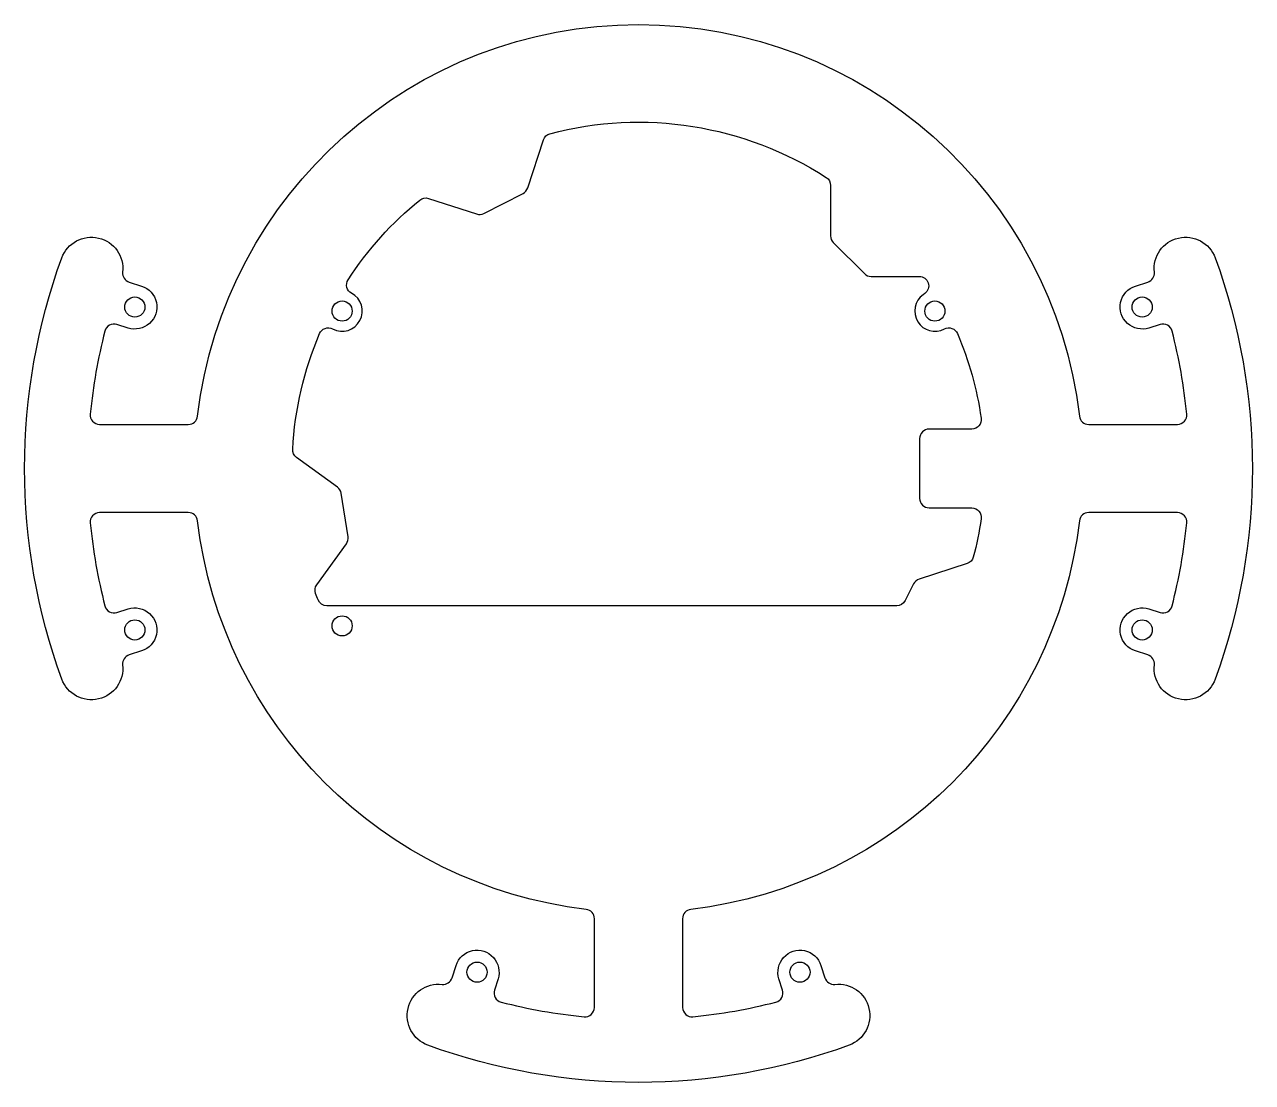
# Model space of a CAD drawing. Header units: millimetres. Extents: x -98 to 98, y -98 to 70.
import ezdxf

# ---------------------------------------------------------------- set-up
doc = ezdxf.new("R2010")
doc.units = ezdxf.units.MM
doc.layers.get('0').update_dxf_attribs({"linetype": 'CONTINUOUS'})

msp = doc.modelspace()

# ---------------------------------------------------------------- linework, layer by layer
for points in [[(87.07, 8.65, 0.038268), (84.74, 21.82, 0.431416), (82.83, 22.87), (81.06, 22.31, -1.000204), (78.92, 28.97), (80.88, 29.6, 0.356437), (81.92, 31.19, -0.886034), (91.58, 33.45, -0.176894), (91.58, -33.45, -0.886034), (81.92, -31.19, 0.356437), (80.88, -29.6), (78.92, -28.97, -1.000204), (81.06, -22.31), (82.83, -22.87, 0.431416), (84.74, -21.82, 0.038268), (87.07, -8.65, 0.443516), (85.58, -7), (71.5, -7, 0.379965), (70.01, -8.32, -0.346477), (8.32, -70.01, 0.379965), (7, -71.5), (7, -85.58, 0.443516), (8.65, -87.07, 0.038268), (21.82, -84.74, 0.431416), (22.87, -82.83), (22.31, -81.06, -1.000204), (28.97, -78.92), (29.6, -80.88, 0.356437), (31.19, -81.92, -0.886034), (33.45, -91.58, -0.176894), (-33.45, -91.58, -0.886034), (-31.19, -81.92, 0.356437), (-29.6, -80.88), (-28.97, -78.92, -1.000204), (-22.31, -81.06), (-22.87, -82.83, 0.431416), (-21.82, -84.74, 0.038268), (-8.65, -87.07, 0.443516), (-7, -85.58), (-7, -71.5, 0.379965), (-8.32, -70.01, -0.346477), (-70.01, -8.32, 0.379965), (-71.5, -7), (-85.58, -7, 0.443516), (-87.07, -8.65, 0.038268), (-84.74, -21.82, 0.431416), (-82.83, -22.87), (-81.06, -22.31, -1.000204), (-78.92, -28.97), (-80.88, -29.6, 0.356437), (-81.92, -31.19, -0.886034), (-91.58, -33.45, -0.176894), (-91.58, 33.45, -0.886034), (-81.92, 31.19, 0.356437), (-80.88, 29.6), (-78.92, 28.97, -1.000204), (-81.06, 22.31), (-82.83, 22.87, 0.431416), (-84.74, 21.82, 0.038268), (-87.07, 8.65, 0.443516), (-85.58, 7), (-71.5, 7, 0.379965), (-70.01, 8.32, -0.888155), (70.01, 8.32, 0.379965), (71.5, 7), (85.58, 7, 0.443516)], [(-48.57, 22.17, 1), (-45.57, 27.83), (-45.57, 27.82, -0.440219), (-46.12, 29.96, -0.077855), (-34.75, 42.63, -0.254807), (-33.34, 42.9), (-25.71, 40.42, 0.198912), (-24.57, 40.51), (-18.33, 43.69, 0.198912), (-17.59, 44.56), (-15.11, 52.18, -0.254807), (-14.07, 53.17, -0.210909), (29.81, 46.22, -0.254807), (30.5, 44.96), (30.5, 36.95, 0.198912), (30.94, 35.89), (35.89, 30.94, 0.198912), (36.95, 30.5), (44.58, 30.5, -0.727696), (45.46, 27.78), (45.2, 27.59, 0.9337), (48.57, 22.17), (48.57, 22.17, -0.440219), (50.65, 21.43, -0.063804), (54.42, 7.97, -0.457462), (52.94, 6.25), (46.15, 6.25, 0.414214), (44.65, 4.75), (44.65, -4.75, 0.414214), (46.15, -6.25), (52.94, -6.25, -0.457462), (54.42, -7.97, -0.028326), (53.17, -14.07, -0.254807), (52.18, -15.11), (44.56, -17.59, 0.198912), (43.69, -18.33), (42.34, -20.98, -0.282029), (41, -21.8), (-49.5, -21.8, -0.304305), (-50.89, -20.87, -0.00488), (-51.28, -19.87, -0.254807), (-51.1, -18.45), (-46.39, -11.96, 0.198912), (-46.12, -10.85), (-47.22, -3.93, 0.198912), (-47.82, -2.96), (-54.3, 1.75, -0.254807), (-54.92, 3.05, -0.086396), (-50.65, 21.43, -0.440219), (-48.57, 22.17)]]:
    msp.add_lwpolyline(points, format="xyb", close=True)
for centre in [(-79.99, 25.64), (-47.07, 25), (47.07, 25), (79.99, 25.64), (-47.07, -25), (-79.99, -25.64), (79.99, -25.64), (-25.64, -79.99), (25.64, -79.99)]:
    msp.add_circle(centre, 1.6)

doc.saveas('drawing.dxf')
